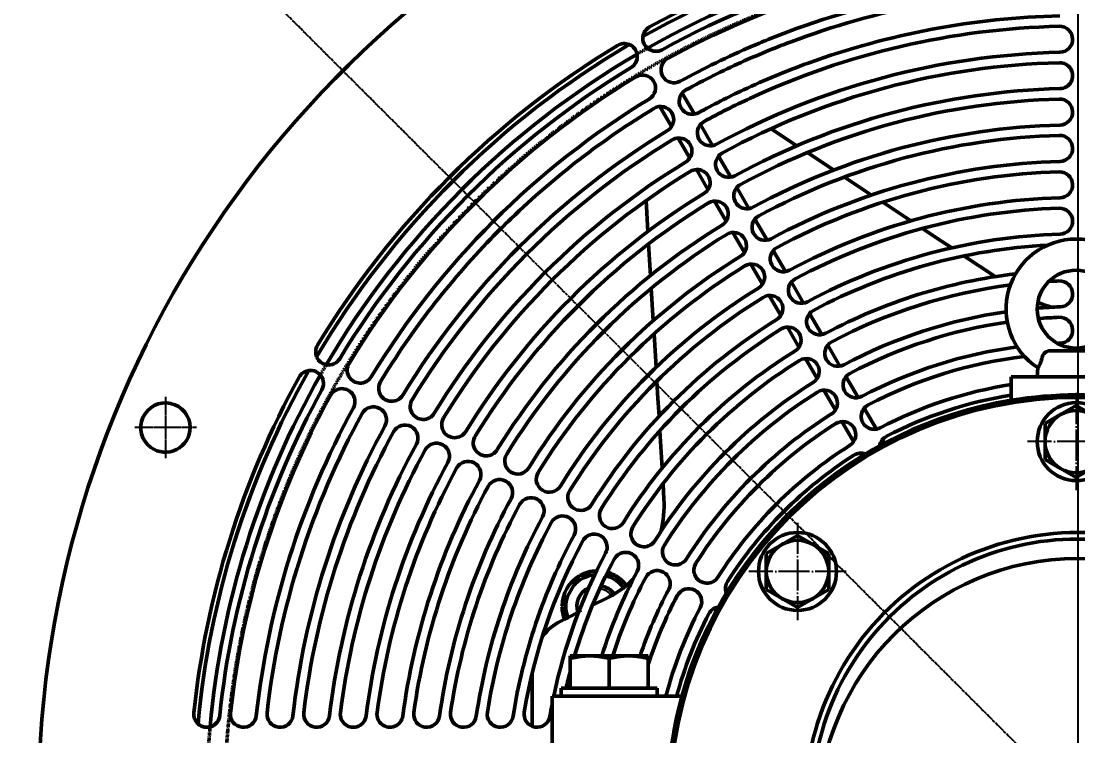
# Model space of a CAD drawing. Header units: millimetres. Extents: x -1263456 to 2767218, y -83310 to 50301.
# Drawn here: x 1090253.3 to 1090659.9, y -67503.1 to -67227.9 of the extents above; entities that cross this region are included whole.
import ezdxf

# ---------------------------------------------------------------- set-up
doc = ezdxf.new("R2010")
doc.units = ezdxf.units.MM
for name, pattern in [('AUSGEZOGEN', [0]), ('DASHED', [0.75, 0.5, -0.25]), ('DOT_CENTER', [14, 12, -1, 0, -1])]:
    doc.linetypes.add(name, pattern=pattern)
doc.layers.get('0').update_dxf_attribs({"color": 255, "lineweight": 50})
doc.layers.get('Defpoints').update_dxf_attribs({"linetype": 'AUSGEZOGEN'})
for name, color, linetype, lineweight in [('1', 2, 'Continuous', 25), ('AM_0', 7, 'Continuous', 50), ('AM_5', 3, 'Continuous', 25)]:
    doc.layers.add(name, color=color, linetype=linetype, lineweight=lineweight)
doc.styles.get("Standard").update_dxf_attribs({"font": 'ISOCP.SHX', "width": 0.7})
doc.dimstyles.new('AM_ISO$2', dxfattribs={"dimtxt": 3.25, "dimasz": 3.25, "dimexe": 1, "dimexo": 1, "dimgap": 1.5, "dimtad": 1, "dimdsep": 46, "dimtxsty": 'Standard', "dimcen": 0, "dimclrd": 256, "dimclre": 256, "dimclrt": 2, "dimazin": 2, "dimtp": 0.1, "dimtm": 0.1, "dimtfac": 0.71, "dimtmove": 0, "dimatfit": 3, "dimfxl": 1, "dimlwd": -1, "dimlwe": -1, "dimarcsym": 1})

# ---------------------------------------------------------------- blocks, each defined once
blk = doc.blocks.new('Coperchio_1__869', base_point=(-24094.34, 5357.5))
at = {"color": 7, "linetype": 'Continuous'}
for radius, start, end in [(157, 0, 180), (105, 90, 197.7496), (102.5, 90, 192.6756), (105, 342.2504, 90), (102.5, 347.3244, 90)]:
    blk.add_arc((-23926.72, 5542.5), radius, start, end, dxfattribs=at)
blk = doc.blocks.new('Top__870', base_point=(-24129.03, 5542.5))
at = {"color": 7, "linetype": 'Continuous'}
for p, q in [((-23952.34, 5707.5), (-23942.34, 5707.5)), ((-23952.34, 5698.41), (-23952.34, 5707.5)), ((-23942.34, 5707.5), (-23933.34, 5707.5)), ((-23933.34, 5707.5), (-23932.39, 5707.5)), ((-23932.39, 5707.5), (-23927.34, 5707.5)), ((-23927.34, 5707.5), (-23922.29, 5707.5)), ((-23922.29, 5707.5), (-23921.34, 5707.5)), ((-23921.34, 5707.5), (-23912.34, 5707.5)), ((-23912.34, 5707.5), (-23902.34, 5707.5)), ((-23902.34, 5698.61), (-23902.34, 5707.5)), ((-23896.07, 5697.5), (-23857.32, 5697.5)), ((-23857.32, 5697.5), (-23842.34, 5697.5)), ((-23842.34, 5697.5), (-23828.29, 5697.5)), ((-23822.34, 5697.5), (-23828.29, 5697.5)), ((-23822.34, 5697.5), (-23822.34, 5661.12)), ((-24129.03, 5542.5), (-24129.03, 5584.5)), ((-24129.03, 5584.5), (-24126.78, 5584.5)), ((-24126.78, 5584.5), (-24125.53, 5584.5)), ((-24107.03, 5584.5), (-24125.53, 5584.5)), ((-24096.6, 5584.5), (-24107.03, 5584.5)), ((-24089.78, 5584.5), (-24096.6, 5584.5)), ((-24088.53, 5584.5), (-24089.78, 5584.5)), ((-24088.53, 5584.5), (-24079.03, 5584.5)), ((-23774.4, 5584.5), (-23766.15, 5584.5)), ((-23766.15, 5584.5), (-23764.9, 5584.5)), ((-23746.4, 5584.5), (-23764.9, 5584.5)), ((-23729.15, 5584.5), (-23746.4, 5584.5)), ((-23727.9, 5584.5), (-23729.15, 5584.5)), ((-23727.9, 5584.5), (-23725.65, 5584.5)), ((-23725.65, 5584.5), (-23724.4, 5584.5)), ((-23724.4, 5584.5), (-23724.4, 5542.5)), ((-24129.03, 5542.5), (-24118.28, 5542.5)), ((-24118.28, 5542.5), (-24117.03, 5542.5)), ((-24117.03, 5542.5), (-24101.72, 5542.5)), ((-24101.72, 5542.5), (-24097.03, 5542.5)), ((-24097.03, 5542.5), (-24096.72, 5542.5)), ((-24096.72, 5542.5), (-24085.97, 5542.5)), ((-24085.97, 5542.5), (-24084.97, 5542.5)), ((-24084.97, 5542.5), (-24084.72, 5542.5)), ((-24083.72, 5542.5), (-24084.72, 5542.5)), ((-23768.72, 5542.5), (-23769.72, 5542.5)), ((-23768.72, 5542.5), (-23756.72, 5542.5)), ((-23756.72, 5542.5), (-23756.4, 5542.5)), ((-23756.4, 5542.5), (-23751.22, 5542.5)), ((-23751.22, 5542.5), (-23750.22, 5542.5)), ((-23750.22, 5542.5), (-23748.22, 5542.5)), ((-23748.22, 5542.5), (-23746.72, 5542.5)), ((-23746.72, 5542.5), (-23737.65, 5542.5)), ((-23737.65, 5542.5), (-23736.72, 5542.5)), ((-23736.72, 5542.5), (-23736.4, 5542.5)), ((-23736.4, 5542.5), (-23725.65, 5542.5)), ((-23725.65, 5542.5), (-23724.4, 5542.5))]:
    blk.add_line(p, q, dxfattribs=at)
for start, end in [(99.3337, 164.5842), (81.1254, 99.3337), (78.817, 81.1254), (48.6543, 78.817), (15.4158, 48.6543), (164.5842, 180), (0, 15.4158)]:
    blk.add_arc((-23926.72, 5542.5), 158, start, end, dxfattribs=at)
blk = doc.blocks.new('ROSETTA_UNI6592-69be_d_16_8__877', base_point=(-24049.59, 5617.49))
at = {"color": 7, "linetype": 'Continuous'}
blk.add_circle((-24034.59, 5632.49), 15, dxfattribs=at)
at = {"layer": '1', "color": 3, "linetype": 'DOT_CENTER'}
for p, q in [((-24034.59, 5651.24), (-24034.59, 5613.74)), ((-24015.84, 5632.49), (-24053.34, 5632.49))]:
    blk.add_line(p, q, dxfattribs=at)
blk = doc.blocks.new('ROSETTA_UNI6592-69be_d_20_3__878', base_point=(-24125.53, 5584.5))
at = {"color": 7, "linetype": 'Continuous'}
for p, q in [((-24123.28, 5587.5), (-24125.53, 5587.5)), ((-24125.53, 5587.5), (-24125.53, 5584.5)), ((-24122.03, 5587.5), (-24123.28, 5587.5)), ((-24122.03, 5587.5), (-24118.28, 5587.5)), ((-24118.28, 5587.5), (-24117.03, 5587.5)), ((-24117.03, 5587.5), (-24108.28, 5587.5)), ((-24108.28, 5587.5), (-24107.03, 5587.5)), ((-24107.03, 5587.5), (-24098.28, 5587.5)), ((-24098.28, 5587.5), (-24097.03, 5587.5)), ((-24097.03, 5587.5), (-24093.28, 5587.5)), ((-24093.28, 5587.5), (-24092.03, 5587.5)), ((-24089.78, 5587.5), (-24092.03, 5587.5)), ((-24088.53, 5587.5), (-24089.78, 5587.5)), ((-24088.53, 5587.5), (-24088.53, 5584.5))]:
    blk.add_line(p, q, dxfattribs=at)
blk = doc.blocks.new('VITE_UNI5739_M16x45-8_8__879', base_point=(-24046.59, 5618.63))
at = {"color": 7, "linetype": 'Continuous'}
for p, q in [((-24034.59, 5646.35), (-24040.59, 5642.88)), ((-24028.59, 5642.88), (-24034.59, 5646.35)), ((-24040.59, 5642.88), (-24046.59, 5639.42)), ((-24022.59, 5639.42), (-24028.59, 5642.88)), ((-24046.59, 5639.42), (-24046.59, 5632.49)), ((-24022.59, 5632.49), (-24022.59, 5639.42)), ((-24046.59, 5632.49), (-24046.59, 5625.56)), ((-24022.59, 5625.56), (-24022.59, 5632.49)), ((-24046.59, 5625.56), (-24040.59, 5622.1)), ((-24028.59, 5622.1), (-24022.59, 5625.56)), ((-24040.59, 5622.1), (-24034.59, 5618.63)), ((-24034.59, 5618.63), (-24028.59, 5622.1))]:
    blk.add_line(p, q, dxfattribs=at)
for start, end in [(60, 120), (120, 180), (360, 60), (180, 240), (300, 0), (240, 300)]:
    blk.add_arc((-24034.59, 5632.49), 12, start, end, dxfattribs=at)
blk = doc.blocks.new('ROSETTA_UNI6592-69be_d_16_9__880', base_point=(-23942.34, 5667.5))
at = {"color": 7, "linetype": 'Continuous'}
blk.add_circle((-23927.34, 5682.5), 15, dxfattribs=at)
at = {"layer": '1', "color": 3, "linetype": 'DOT_CENTER'}
for p, q in [((-23927.34, 5701.25), (-23927.34, 5663.75)), ((-23908.59, 5682.5), (-23946.09, 5682.5))]:
    blk.add_line(p, q, dxfattribs=at)
blk = doc.blocks.new('Golfare__881', base_point=(-23954.34, 5707.5))
at = {"color": 7, "linetype": 'Continuous'}
for p, q in [((-23937.25, 5717.5), (-23917.43, 5717.5)), ((-23942.05, 5710.86), (-23942.34, 5707.5)), ((-23912.64, 5710.86), (-23912.34, 5707.5))]:
    blk.add_line(p, q, dxfattribs=at)
blk.add_circle((-23927.34, 5733.5), 15, dxfattribs=at)
blk.add_arc((-23927.34, 5733.5), 27, 303.0027, 236.9973, dxfattribs=at)
for points in [[(-23939.61, 5716.45), (-23939.1, 5716.89), (-23938.54, 5717.22), (-23938, 5717.41), (-23937.25, 5717.5)], [(-23917.43, 5717.5), (-23916.68, 5717.41), (-23916.14, 5717.22), (-23915.48, 5716.82), (-23915.08, 5716.45)], [(-23942.05, 5710.86), (-23941.97, 5710.99), (-23941.9, 5711.13), (-23941.71, 5711.5), (-23941.51, 5711.91), (-23941.26, 5712.5), (-23941.01, 5713.15), (-23940.74, 5713.97), (-23940.53, 5714.76)], [(-23940.53, 5714.76), (-23940.39, 5715.23), (-23940.18, 5715.67), (-23939.96, 5716.02), (-23939.61, 5716.45)], [(-23915.08, 5716.45), (-23914.72, 5716.02), (-23914.5, 5715.67), (-23914.3, 5715.23), (-23914.15, 5714.76)], [(-23914.15, 5714.76), (-23913.94, 5713.97), (-23913.67, 5713.15), (-23913.43, 5712.5), (-23913.17, 5711.91), (-23912.97, 5711.5), (-23912.78, 5711.13), (-23912.71, 5710.99), (-23912.64, 5710.86)]]:
    blk.add_spline(points, degree=3, dxfattribs=at)
blk = doc.blocks.new('VITE_UNI5739_M16x45-8_8_001__882', base_point=(-23939.34, 5668.64))
at = {"color": 7, "linetype": 'Continuous'}
for p, q in [((-23933.34, 5692.89), (-23939.34, 5689.43)), ((-23927.34, 5696.36), (-23933.34, 5692.89)), ((-23921.34, 5692.89), (-23927.34, 5696.36)), ((-23915.34, 5689.43), (-23921.34, 5692.89)), ((-23939.34, 5689.43), (-23939.34, 5682.5)), ((-23915.34, 5682.5), (-23915.34, 5689.43)), ((-23939.34, 5682.5), (-23939.34, 5675.57)), ((-23915.34, 5675.57), (-23915.34, 5682.5)), ((-23939.34, 5675.57), (-23933.34, 5672.11)), ((-23921.34, 5672.11), (-23915.34, 5675.57)), ((-23933.34, 5672.11), (-23927.34, 5668.64)), ((-23927.34, 5668.64), (-23921.34, 5672.11))]:
    blk.add_line(p, q, dxfattribs=at)
for start, end in [(120, 180), (60, 120), (0, 60), (180, 240), (300, 0), (240, 300)]:
    blk.add_arc((-23927.34, 5682.5), 12, start, end, dxfattribs=at)
blk = doc.blocks.new('VITE_UNI5737_M20x120_3__884', base_point=(-24122.03, 5467.5))
at = {"color": 7, "linetype": 'Continuous'}
for p, q in [((-24114.53, 5600), (-24122.03, 5600)), ((-24122.03, 5600), (-24122.03, 5598.98)), ((-24099.53, 5600), (-24114.53, 5600)), ((-24093.28, 5600), (-24099.53, 5600)), ((-24092.03, 5600), (-24093.28, 5600)), ((-24092.03, 5598.98), (-24092.03, 5600)), ((-24122.03, 5587.5), (-24122.03, 5598.98)), ((-24107.03, 5587.5), (-24107.03, 5598.98)), ((-24092.03, 5587.5), (-24092.03, 5598.98)), ((-24117.03, 5469), (-24117.03, 5479.5)), ((-24097.03, 5469), (-24097.03, 5479.5)), ((-24115.53, 5467.5), (-24117.03, 5469)), ((-24098.28, 5469), (-24117.03, 5469)), ((-24099.78, 5467.5), (-24115.53, 5467.5)), ((-24098.53, 5467.5), (-24099.78, 5467.5)), ((-24098.53, 5467.5), (-24097.03, 5469)), ((-24097.03, 5469), (-24098.28, 5469))]:
    blk.add_line(p, q, dxfattribs=at)
for points in [[(-24122.03, 5598.98), (-24120.12, 5599.42), (-24118.31, 5599.73), (-24116.4, 5599.93), (-24114.53, 5600)], [(-24114.53, 5600), (-24112.66, 5599.93), (-24110.76, 5599.73), (-24108.94, 5599.42), (-24107.03, 5598.98)], [(-24107.03, 5598.98), (-24105.12, 5599.42), (-24103.31, 5599.73), (-24101.4, 5599.93), (-24099.53, 5600)], [(-24099.53, 5600), (-24097.66, 5599.93), (-24095.76, 5599.73), (-24093.94, 5599.42), (-24092.03, 5598.98)]]:
    blk.add_spline(points, degree=3, dxfattribs=at)
at = {"layer": '1', "color": 4, "linetype": 'Continuous'}
for p, q in [((-24115.53, 5467.5), (-24115.53, 5479.5)), ((-24098.53, 5467.5), (-24098.53, 5479.5))]:
    blk.add_line(p, q, dxfattribs=at)
blk = doc.blocks.new('Bulloneria__895', base_point=(-24125.53, 5403.5))
for name, p in [('Golfare__881', (-23954.34, 5707.5)), ('ROSETTA_UNI6592-69be_d_16_9__880', (-23942.34, 5667.5)), ('VITE_UNI5739_M16x45-8_8_001__882', (-23939.34, 5668.64)), ('ROSETTA_UNI6592-69be_d_16_8__877', (-24049.59, 5617.49)), ('VITE_UNI5739_M16x45-8_8__879', (-24046.59, 5618.63)), ('VITE_UNI5737_M20x120_3__884', (-24122.03, 5467.5)), ('ROSETTA_UNI6592-69be_d_20_3__878', (-24125.53, 5584.5))]:
    blk.add_blockref(name, p)
blk = doc.blocks.new('vent-lat')
at = {"color": 7, "linetype": 'Continuous'}
for p, q in [((37052.7, 86299.4), (37005.8, 86380.5)), ((36920.3, 86328.6), (36965, 86251.3)), ((37075.8, 86259.2), (37122.7, 86178.1)), ((36990.3, 86207.3), (37035, 86130)), ((37348, 86243.4), (37447.3, 86177.8)), ((37145.9, 86137.9), (37192.7, 86056.8)), ((37487.5, 86151.3), (37589.1, 86084.2)), ((37105, 86008.7), (37060.4, 86086.1)), ((37630.3, 86057), (37734.9, 85988)), ((37215.9, 86016.7), (37262.7, 85935.5)), ((36866.8, 85966.2), (36874, 85847.5)), ((37175, 85887.4), (37130.4, 85964.8)), ((37777.4, 85959.9), (37885.7, 85888.4)), ((37285.9, 85895.4), (37332.8, 85814.3)), ((37245.1, 85766.1), (37200.4, 85843.5)), ((37930, 85859.1), (37986.2, 85822)), ((36876.8, 85799.6), (36884.1, 85678.2)), ((37986.2, 85822), (38043.4, 85784.2)), ((37355.9, 85774.1), (37402.8, 85693)), ((37315.1, 85644.9), (37270.4, 85722.2)), ((38090.1, 85753.4), (38210.8, 85673.7)), ((37426, 85652.8), (37472.8, 85571.7)), ((38261, 85640.6), (38267, 85636.6)), ((36887.1, 85629), (36894.6, 85504.1)), ((37385.1, 85523.6), (37340.5, 85600.9)), ((37496, 85531.5), (37542.8, 85450.4)), ((37455.2, 85402.2), (37410.5, 85479.6)), ((36897.6, 85453.4), (36905.4, 85324)), ((37566.1, 85410.2), (37612.9, 85329)), ((37525.2, 85280.9), (37480.5, 85358.3)), ((36908.6, 85271.2), (36912.6, 85204.1)), ((37636.1, 85288.8), (37682.9, 85207.7)), ((37595.2, 85159.6), (37550.6, 85236.9)), ((36912.6, 85204.1), (36916.7, 85135.8)), ((37706.2, 85167.5), (37753, 85086.4)), ((37665.3, 85038.3), (37620.6, 85115.6)), ((36920, 85080.2), (36928.7, 84936.2)), ((37776.2, 85046.1), (37784.3, 85032.2)), ((37697.6, 84982.3), (37690.7, 84994.2)), ((36932.3, 84876.4), (36935.8, 84817.3)), ((36589.2, 84485.3), (36611.3, 84523.7)), ((36611.3, 84523.7), (36655.7, 84523.7)), ((36668.3, 84523.7), (36655.7, 84523.7)), ((36712.7, 84523.7), (36749.9, 84523.7)), ((36749.9, 84523.7), (36772.1, 84485.3)), ((36589.2, 84485.3), (36564.2, 84442.1)), ((36778.2, 84474.7), (36772.1, 84485.3)), ((36542.1, 84403.7), (36564.2, 84442.1)), ((36660.9, 84408.3), (36715.4, 84435.6)), ((36564.2, 84365.3), (36542.1, 84403.7)), ((36566.6, 84361.2), (36604.2, 84380)), ((36604.2, 84380), (36607.1, 84381.4)), ((36538.9, 84347.4), (36552.8, 84354.3)), ((36552.8, 84354.3), (36566.6, 84361.2)), ((36564.2, 84365.3), (36566.6, 84361.2)), ((36428.4, 84143.9), (36428.4, 83942.2))]:
    blk.add_line(p, q, dxfattribs=at)
at = {"color": 4, "linetype": 'DASHED'}
for radius in [5667.4, 5662.6, 3283.5]:
    blk.add_circle((38528.4, 83638.4), radius, dxfattribs=at)
for radius, start, end in [(5615.2, 0, 250.7103), (3352.7, 119.6097, 120.3903), (3352.7, 149.6097, 150.3903), (3352.7, 174.8385, 180)]:
    blk.add_arc((38528.4, 83638.4), radius, start, end, dxfattribs=at)
at = {"color": 7, "linetype": 'Continuous'}
for centre, radius, start, end in [((38528.4, 83638.4), 4000, 109.6349, 178.5675), ((38528.4, 83638.4), 3400, 90.5131, 119.4869), ((38528.4, 83638.4), 3420, 91.1902, 118.8098), ((38528.4, 83638.4), 3352.7, 90.3903, 119.6097), ((38528.4, 83638.4), 3320, 91.1902, 118.8098), ((38528.4, 83638.4), 3280, 91.2418, 118.7582), ((38528.4, 83638.4), 3180, 91.2418, 111.8303), ((38528.4, 83638.4), 3140, 91.2981, 110.6369), ((38528.4, 83638.4), 3040, 91.2981, 109.9666), ((36904.4, 86591.2), 50, 118.8098, 172.2792), ((38528.4, 83638.4), 3000, 91.3597, 114.8754), ((38458.4, 86587.5), 50, 271.3597, 91.3597), ((36783.1, 86521.2), 50, 67.7208, 121.1902), ((36904.4, 86591.2), 50, 172.2792, 298.8098), ((38528.4, 83638.4), 3140, 110.6369, 114.3631), ((38528.4, 83638.4), 3180, 111.8303, 113.1697), ((38528.4, 83638.4), 3400, 120.5131, 149.4869), ((38528.4, 83638.4), 3420, 121.1902, 148.8098), ((38528.4, 83638.4), 3352.7, 120.3903, 149.6097), ((36783.1, 86521.2), 50, 301.1902, 67.7208), ((38528.4, 83638.4), 3180, 113.1697, 118.7582), ((38528.4, 83638.4), 2900, 91.3597, 118.6403), ((36974.4, 86470), 50, 118.7582, 298.7582), ((38528.4, 83638.4), 3140, 114.3631, 118.7019), ((38528.4, 83638.4), 2860, 91.4274, 118.5726), ((38528.4, 83638.4), 3040, 109.9666, 115.0334), ((38458.4, 86447.5), 50, 271.4274, 91.4274), ((38528.4, 83638.4), 3320, 121.1902, 148.8098), ((36853.1, 86400), 50, 301.2418, 121.2418), ((38528.4, 83638.4), 3280, 121.2418, 148.7582), ((37044.4, 86348.7), 50, 118.7019, 298.7019), ((38528.4, 83638.4), 3040, 115.0334, 118.7019), ((38528.4, 83638.4), 2760, 91.4274, 118.5726), ((38528.4, 83638.4), 3180, 121.2418, 148.7582), ((36923.2, 86278.7), 50, 301.2981, 121.2981), ((38528.4, 83638.4), 3000, 114.8754, 118.6403), ((38528.4, 83638.4), 2720, 91.5023, 118.4977), ((38458.4, 86307.4), 50, 271.5023, 91.5023), ((38528.4, 83638.4), 3140, 121.2981, 133.9987), ((37114.4, 86227.4), 50, 118.6403, 298.6403), ((38528.4, 83638.4), 2620, 91.5023, 118.4977), ((38528.4, 83638.4), 3040, 121.2981, 148.7019), ((36993.2, 86157.4), 50, 301.3597, 121.3597), ((38528.4, 83638.4), 2580, 91.5855, 118.4145), ((38458.4, 86167.4), 50, 271.5855, 91.5855), ((38528.4, 83638.4), 3000, 121.3597, 148.6403), ((37184.4, 86106.1), 50, 118.5726, 298.5726), ((38528.4, 83638.4), 2900, 121.3597, 148.6403), ((37063.2, 86036.1), 50, 301.4274, 121.4274), ((38528.4, 83638.4), 2480, 91.5855, 118.4145), ((38528.4, 83638.4), 2860, 121.4274, 148.5726), ((38528.4, 83638.4), 2440, 91.6784, 118.3216), ((38458.4, 86027.3), 50, 271.6784, 91.6784), ((37254.5, 85984.9), 50, 118.4977, 298.4977), ((38528.4, 83638.4), 2760, 121.4274, 148.5726), ((37133.2, 85914.9), 50, 301.5023, 121.5023), ((38528.4, 83638.4), 2340, 91.6784, 118.3216), ((38528.4, 83638.4), 2720, 121.5023, 148.4977), ((38528.4, 83638.4), 2300, 91.7828, 118.2172), ((38458.4, 85887.3), 50, 1.1462, 91.7828), ((38528.4, 83638.4), 3140, 133.9987, 136.0013), ((37324.5, 85863.6), 50, 118.4145, 298.4145), ((38458.4, 85887.3), 50, 271.7828, 1.1462), ((38528.4, 83638.4), 2620, 121.5023, 148.4977), ((37203.2, 85793.6), 50, 301.5855, 121.5855), ((38528.4, 83638.4), 3140, 136.0013, 148.7019), ((38528.4, 83638.4), 2580, 121.5855, 148.4145), ((38528.4, 83638.4), 2200, 91.7828, 118.2172), ((37394.5, 85742.3), 50, 118.3216, 298.3216), ((38528.4, 83638.4), 2160, 93.0652, 118.0988), ((38528.4, 83638.4), 2480, 121.5855, 148.4145), ((37273.3, 85672.3), 50, 301.6784, 121.6784), ((38528.4, 83638.4), 2440, 121.6784, 148.3216), ((38528.4, 83638.4), 2060, 96.6758, 118.0988), ((37464.5, 85621), 50, 118.2172, 298.2172), ((38528.4, 83638.4), 2020, 97.3849, 117.9637), ((38528.4, 83638.4), 2020, 92.0363, 93.1629), ((38458.4, 85607.1), 50, 272.0363, 92.0363), ((38528.4, 83638.4), 2340, 121.6784, 148.3216), ((37343.3, 85551), 50, 301.7828, 121.7828), ((38528.4, 83638.4), 2300, 121.7828, 148.2172), ((38528.4, 83638.4), 1920, 92.0363, 94.6666), ((38528.4, 85943.4), 400, 247.355, 255.6698), ((37534.6, 85499.7), 50, 118.0988, 298.0988), ((38528.4, 83638.4), 1920, 98.2669, 117.9637), ((38528.4, 83638.4), 1880, 92.1922, 94.6323), ((38458.4, 85467), 50, 272.1922, 92.1922), ((38528.4, 83638.4), 2200, 121.7828, 148.2172), ((37413.3, 85429.7), 50, 301.9012, 121.9012), ((38528.4, 83638.4), 1880, 98.3074, 117.8078), ((38528.4, 83638.4), 2160, 121.9012, 148.0988), ((35645.5, 85383.6), 50, 148.8098, 202.2792), ((37604.6, 85378.4), 50, 117.9637, 297.9637), ((38528.4, 83638.4), 1780, 97.5458, 117.8078), ((38528.4, 83638.4), 1780, 92.1922, 92.5124), ((35645.5, 85383.6), 50, 202.2792, 259.4044), ((35645.5, 85383.6), 50, 259.4044, 328.8098), ((38528.4, 83638.4), 2060, 121.9012, 148.0988), ((38528.4, 83638.4), 2020, 122.0363, 147.9637), ((37483.4, 85308.4), 50, 302.0363, 122.0363), ((38528.4, 83638.4), 1740, 96.7835, 117.6261), ((38528.4, 83638.4), 3400, 150.5131, 174.7157), ((35575.5, 85262.4), 50, 97.7208, 151.1902), ((35575.5, 85262.4), 50, 331.1902, 97.7208), ((35766.8, 85313.6), 50, 148.7582, 328.7582), ((38528.4, 83638.4), 3420, 151.1902, 174.0386), ((38528.4, 83638.4), 3352.7, 150.3903, 174.8385), ((35888, 85243.6), 50, 148.7019, 328.7019), ((37674.7, 85257), 50, 117.8078, 297.8078), ((38528.4, 83638.4), 3320, 151.1902, 174.0386), ((35696.8, 85192.4), 50, 331.2418, 151.2418), ((38528.4, 83638.4), 1920, 122.0363, 147.9637), ((38528.4, 83638.4), 1880, 122.1922, 147.8078), ((37553.4, 85187), 50, 302.1922, 122.1922), ((38528.4, 83638.4), 1640, 98.9893, 117.6261), ((38528.4, 83638.4), 3280, 151.2418, 173.7793), ((36009.3, 85173.6), 50, 148.6403, 328.6403), ((38528.4, 83638.4), 1600, 99.216, 117.4116), ((35017.6, 85092.6), 95, 0, 233.761), ((38528.4, 83638.4), 3180, 151.2418, 173.7793), ((35818, 85122.3), 50, 331.2981, 151.2981), ((37744.7, 85135.7), 50, 117.6261, 297.6261), ((38528.4, 83638.4), 3140, 151.2981, 173.4962), ((36130.6, 85103.5), 50, 148.5726, 328.5726), ((38528.4, 83638.4), 1780, 122.1922, 147.8078), ((38528.4, 83638.4), 1740, 122.3739, 147.6261), ((37623.5, 85065.7), 50, 302.3739, 122.3739), ((35017.6, 85092.6), 95, 233.761, 0), ((38528.4, 83638.4), 3040, 151.2981, 173.4962), ((38528.4, 83638.4), 3000, 151.3597, 173.1861), ((35939.3, 85052.3), 50, 331.3597, 151.3597), ((38528.4, 83638.4), 2900, 151.3597, 173.1861), ((36060.6, 84982.3), 50, 331.4274, 151.4274), ((36251.9, 85033.5), 50, 148.4977, 328.4977), ((37814.8, 85014.3), 50, 117.4116, 171.2774), ((38528.4, 83638.4), 2860, 151.4274, 172.8449), ((36373.2, 84963.5), 50, 148.4145, 328.4145), ((38528.4, 83638.4), 1640, 122.3739, 147.6261), ((38528.4, 83638.4), 1600, 122.5884, 135), ((37693.6, 84944.3), 50, 68.7226, 122.5884), ((38528.4, 83638.4), 2760, 151.4274, 172.8449), ((36181.9, 84912.3), 50, 331.5023, 151.5023), ((38528.4, 83638.4), 2720, 151.5023, 172.4676), ((36494.5, 84893.5), 50, 148.3216, 328.3216), ((38528.4, 83638.4), 2620, 151.5023, 172.4676), ((38528.4, 83638.4), 2580, 151.5855, 172.0482), ((36303.2, 84842.3), 50, 331.5855, 151.5855), ((36424.5, 84772.2), 50, 331.6784, 151.6784), ((36615.8, 84823.4), 50, 148.2172, 238.8538), ((38528.4, 83638.4), 2480, 151.5855, 172.0482), ((38528.4, 83638.4), 2440, 151.6784, 171.5791), ((36615.8, 84823.4), 50, 238.8538, 328.2172), ((36536.5, 84793.4), 400, 345.3789, 3.4356), ((38528.4, 83638.4), 2340, 151.6784, 171.5791), ((36545.8, 84702.2), 50, 61.1462, 151.7828), ((36545.8, 84702.2), 50, 331.7828, 61.1462), ((36737.1, 84753.4), 50, 148.0988, 328.0988), ((38528.4, 83638.4), 1600, 135, 147.4116), ((38528.4, 83638.4), 2300, 151.7828, 171.051), ((36858.4, 84683.4), 50, 147.9637, 327.9637), ((38528.4, 83638.4), 2200, 151.7828, 171.051), ((36667.1, 84632.2), 50, 331.9012, 151.9012), ((38528.4, 83638.4), 2160, 151.9012, 170.4518), ((36979.7, 84613.3), 50, 147.8078, 327.8078), ((38528.4, 83638.4), 2060, 151.9012, 168.2359), ((38528.4, 83638.4), 2020, 152.0363, 163.4619), ((36788.4, 84562.1), 50, 332.0363, 152.0363), ((38528.4, 83588.4), 1000, 0, 180), ((36680.6, 84403.7), 137, 91.7221, 118.8469), ((38528.4, 83638.4), 1920, 152.0363, 162.5737), ((36909.7, 84492.1), 50, 332.1922, 152.1922), ((37101.1, 84543.3), 50, 147.6261, 327.6261), ((36680.6, 84403.7), 137, 121.1531, 178.8469), ((36680.6, 84403.7), 122.6, 101.7403, 138.2597), ((36680.6, 84403.7), 122.6, 41.7403, 75.1635), ((36680.6, 84403.7), 137, 61.1531, 73.9575), ((38528.4, 83638.4), 1880, 152.1922, 162.1906), ((36680.6, 84403.7), 137, 36.2818, 58.8469), ((36536.5, 84793.4), 400, 309.5197, 314.4056), ((37222.4, 84473.2), 50, 147.4116, 201.2774), ((36680.6, 84403.7), 80, 115.338, 197.2543), ((36680.6, 84403.7), 80, 115.338, 197.2543), ((36680.6, 84403.7), 80, 115.338, 197.2543), ((36680.6, 84403.7), 80, 115.338, 197.2543), ((36680.6, 84403.7), 80, 115.338, 197.2543), ((36680.6, 84403.7), 80, 115.338, 197.2543), ((36680.6, 84403.7), 80, 36.8866, 80.8707), ((36680.6, 84403.7), 80, 36.8866, 80.8707), ((36680.6, 84403.7), 80, 36.8866, 80.8707), ((36680.6, 84403.7), 80, 36.8866, 80.8707), ((36680.6, 84403.7), 80, 36.8866, 80.8707), ((36680.6, 84403.7), 80, 36.8866, 80.8707), ((36536.5, 84793.4), 400, 296.5644, 307.1775), ((36536.5, 84793.4), 400, 307.1775, 309.5197), ((38528.4, 83638.4), 1780, 152.1922, 161.1535), ((37031.1, 84422), 50, 332.3739, 152.3739), ((36680.6, 84403.7), 122.6, 161.7403, 198.2597), ((38528.4, 83638.4), 1740, 152.3739, 161.8214), ((36680.6, 84403.7), 137, 181.1531, 201.1436), ((38528.4, 83638.4), 1640, 152.3739, 165.1614), ((38528.4, 83638.4), 1600, 152.5884, 164.7815), ((37152.4, 84351.9), 50, 98.7226, 152.5884), ((36628.4, 84168.5), 200, 116.5644, 143.0014), ((38528.4, 83638.4), 2020, 165.219, 167.1281), ((38528.4, 83638.4), 2060, 169.1471, 170.4518), ((35176.6, 83988.4), 50, 174.0386, 227.508), ((35176.6, 83988.4), 50, 227.508, 354.0386), ((35317.4, 83988.4), 50, 173.7793, 353.7793), ((35458.3, 83988.4), 50, 173.4962, 353.4962), ((35599.2, 83988.4), 50, 173.1861, 353.1861), ((35740.3, 83988.4), 50, 172.8449, 352.8449), ((35881.4, 83988.4), 50, 172.4676, 352.4676), ((36022.7, 83988.4), 50, 172.0482, 352.0482), ((36164.1, 83988.4), 50, 171.5791, 351.5791), ((36305.8, 83988.4), 50, 171.051, 261.6876), ((36305.8, 83988.4), 50, 261.6876, 351.051), ((36447.6, 83988.4), 50, 170.4518, 350.4518)]:
    blk.add_arc(centre, radius, start, end, dxfattribs=at)
at = {"layer": '1', "color": 3, "linetype": 'DOT_CENTER'}
for p, q in [((38528.4, 112171.1), (38528.4, 52338.3)), ((38528.4, 101200.9), (38528.4, 66075.9)), ((38528.4, 101200.9), (38528.4, 66075.9)), ((38528.4, 101200.9), (38528.4, 66075.9)), ((38528.4, 101200.9), (38528.4, 66075.9)), ((56717.5, 65449.3), (28657, 93509.7)), ((35017.6, 85211.3), (35017.6, 84973.8)), ((35136.4, 85092.6), (34898.9, 85092.6))]:
    blk.add_line(p, q, dxfattribs=at)
at = {"layer": '1', "color": 4, "linetype": 'Continuous'}
for start, end in [(36.8866, 80.8707), (180, 197.2543)]:
    blk.add_arc((36680.6, 84403.7), 68, start, end, dxfattribs=at)
at = {"xscale": 10, "yscale": 10, "zscale": 10}
for name, p in [('Bulloneria__895', (36540.2, 82248.4)), ('Top__870', (36505.2, 83638.4)), ('Coperchio_1__869', (36852.1, 81788.4))]:
    blk.add_blockref(name, p, dxfattribs=at)
blk = doc.blocks.new('21112')
at = {"xscale": 0.1, "yscale": 0.1, "zscale": 0.1}
blk.add_blockref('vent-lat', (1086807.1, -76556.65, 4.58), dxfattribs=at)
blk = doc.blocks.new('*D248')
at = {"layer": 'AM_5', "transparency": 16777216}
blk.add_arc((1089659.11, -70529.72), 8624.83, 1.619313, 49.107222, dxfattribs=at)
for points in [[(1095279.16, -64040.98), (1095331.48, -63978.81), (1095118.83, -63852.94)], [(1098321.12, -70285.42), (1098239.88, -70286.56), (1098283.95, -70529.72)]]:
    blk.add_solid(points, dxfattribs=at)
at = {"layer": 'Defpoints', "color": 0, "transparency": 16777216}
for p in [(1102624.9, -54673.64, 1.67), (1094666.75, -64405.79, 0.32), (1097911.08, -68021.18), (1078370.47, -70529.72), (1117010.05, -70529.72)]:
    blk.add_point(p, dxfattribs=at)
at = {"layer": 'AM_5', "color": 2, "transparency": 16777216, "insert": (1097664.38, -66734.82), "char_height": 243.75, "attachment_point": 5, "rotation": 295.3633, "bg_fill": 3, "box_fill_scale": 1.1, "bg_fill_color": 256, "bg_fill_true_color": 13158600, "bg_fill_transparency": 0}
blk.add_mtext('50.73°', dxfattribs=at)

msp = doc.modelspace()

# ---------------------------------------------------------------- block references
at = {"layer": 'AM_0'}
msp.add_blockref('21112', (0, 663, -4.58), dxfattribs=at)

# ---------------------------------------------------------------- next in the draw order: dimensions: what is measured, and where the dimension line sits
at = {"layer": 'AM_5'}
dim = msp.add_angular_dim_2l(base=(1097911.08, -68021.18), line1=((1102624.9, -54673.64, 1.67), (1094666.75, -64405.79, 0.32)), line2=((1078370.47, -70529.72), (1117010.05, -70529.72)), dimstyle='AM_ISO$2', override={"dimscale": 75, "dimdec": 0, "dimpost": '', "dimadec": 2, "dimtdec": 6, "dimtfill": 1}, dxfattribs=at)
dim.commit()
dim.dimension.update_dxf_attribs({"geometry": '*D248', "text_midpoint": (1097664.38, -66734.82)})

doc.saveas('drawing.dxf')
